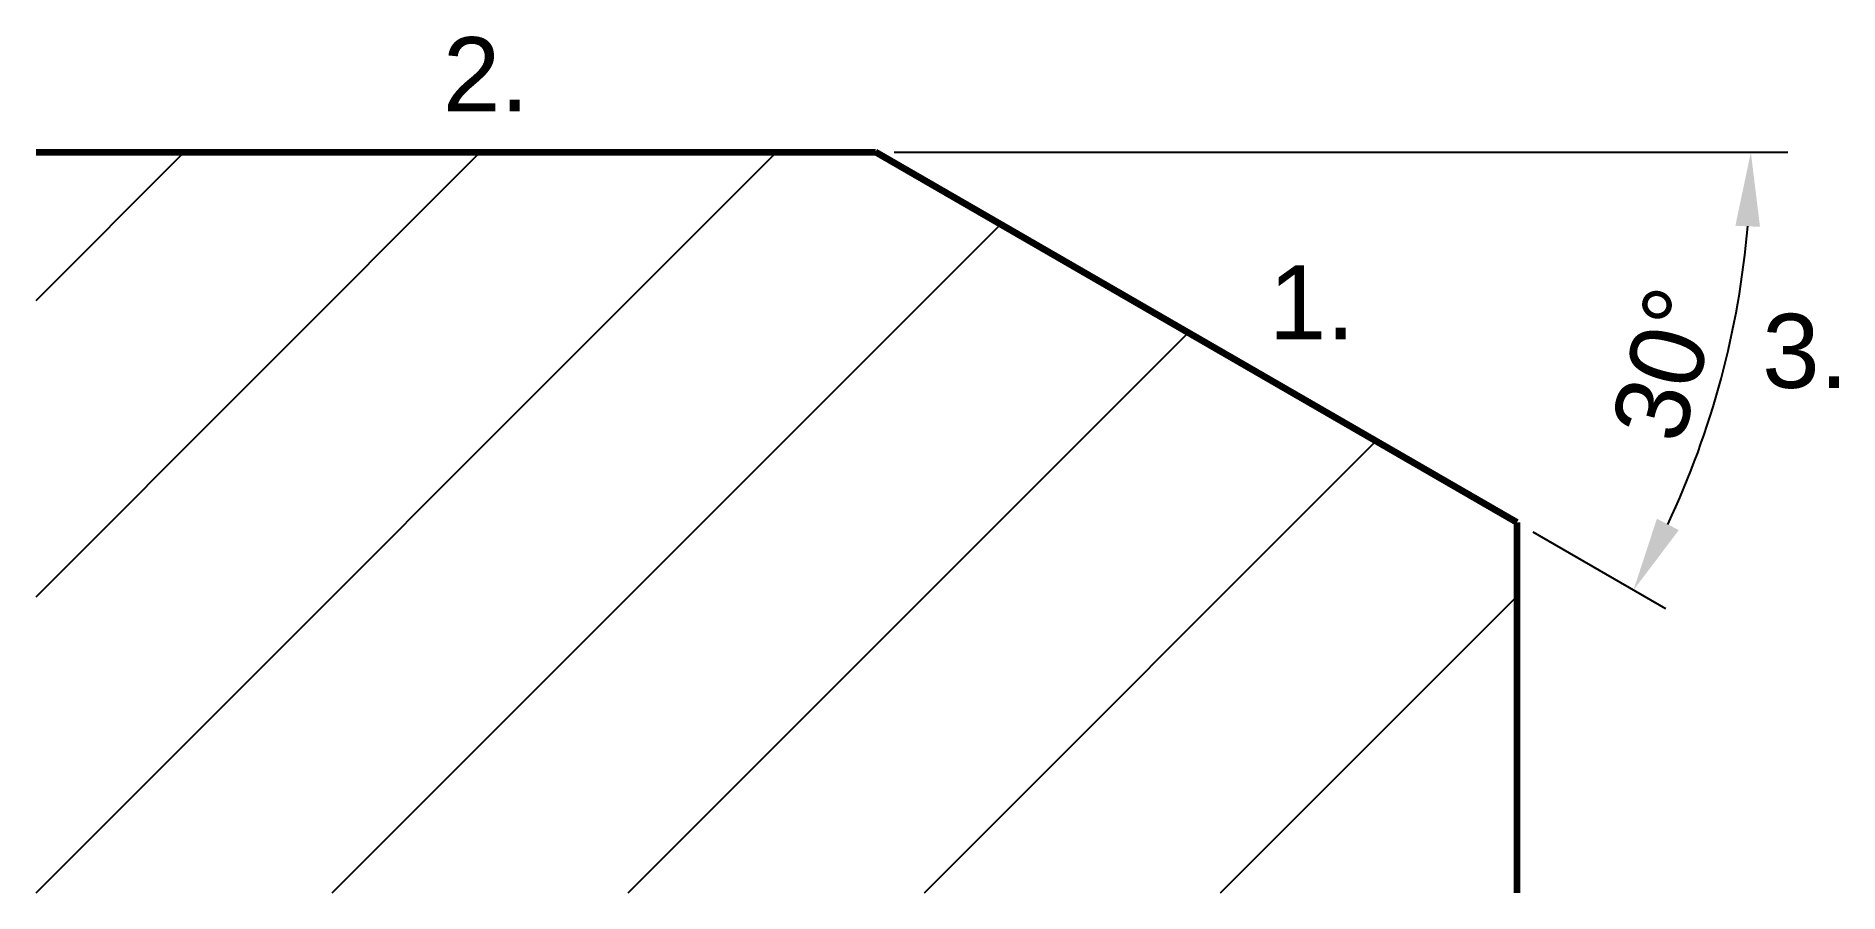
# Model space of a CAD drawing. Extents: x 0 to 244, y 0 to 116.
import ezdxf

# ---------------------------------------------------------------- set-up
doc = ezdxf.new("R2010")
doc.units = 0
doc.layers.get('0').update_dxf_attribs({"lineweight": 25})
for name, color, linetype, lineweight in [('construction', 7, 'Continuous', 100), ('dimensions', 5, 'Continuous', 50), ('labels', 7, 'Continuous', 0)]:
    doc.layers.add(name, color=color, linetype=linetype, lineweight=lineweight)
doc.styles.add('textstyle0', font='')
doc.styles.add('textstyle1', font='')
doc.styles.add('textstyle2', font='')
doc.styles.get('textstyle0').set_extended_font_data('Arial')
doc.styles.get('textstyle1').set_extended_font_data('Arial')
doc.styles.get('textstyle2').set_extended_font_data('Arial')
doc.dimstyles.new('QCADDimStyle', dxfattribs={"dimtxt": 10, "dimasz": 10, "dimexe": 5, "dimexo": 2.5, "dimgap": 2.5, "dimtad": 1, "dimtoh": 1, "dimdec": 4, "dimzin": 0, "dimdsep": 46, "dimtxsty": 'Standard', "dimcen": 0.09, "dimadec": 0, "dimazin": 0, "dimtfac": 1, "dimtdec": 4, "dimtofl": 0, "dimtmove": 0, "dimatfit": 3, "dimfxl": 1, "dimtolj": 1, "dimtzin": 0, "dimarcsym": 0})

# ---------------------------------------------------------------- blocks, each defined once
blk = doc.blocks.new('*D1')
at = {"layer": 'Defpoints', "color": 0}
for p in [(0, 100), (113.4, 100), (113.4, 100), (224.48, 59.57), (200, 50)]:
    blk.add_point(p, dxfattribs=at)
at = {"layer": 'dimensions', "color": 0, "lineweight": -2}
for p, q in [((115.9, 100), (236.61, 100)), ((202.17, 48.75), (220.1, 38.4))]:
    blk.add_line(p, q, dxfattribs=at)
blk.add_arc((113.4, 100), 118.21, 334.8484, 355.1516, dxfattribs=at)
at = {"layer": 'dimensions', "color": 0}
for points in [[(232.85, 89.94), (229.52, 90.08), (231.61, 100)], [(218.92, 50.53), (221.88, 48.99), (215.77, 40.9)]]:
    blk.add_solid(points, dxfattribs=at)
at = {"layer": 'dimensions', "color": 0, "insert": (220.1, 71.41), "char_height": 10, "attachment_point": 5, "rotation": 75}
blk.add_mtext('\\A1;30%%d', dxfattribs=at)

msp = doc.modelspace()

# ---------------------------------------------------------------- hatches: boundary and pattern name
h = msp.add_hatch()
h.set_pattern_fill('ANSI31', color=256, scale=8.908, style=0)
h.paths.add_polyline_path([(200, 50), (200, 0), (0, 0), (0, 100), (113.39746, 100)], flags=0)

# ---------------------------------------------------------------- linework, layer by layer
at = {"layer": 'construction'}
for p, q in [((0, 100), (113.39746, 100)), ((200, 50), (113.39746, 100)), ((200, 50), (200, 0))]:
    msp.add_line(p, q, dxfattribs=at)

# ---------------------------------------------------------------- texts
at = {"layer": 'labels', "char_height": 10, "attachment_point": 1}
for s, insert, style in [('2.', (54.94472, 115.54531), 'textstyle1'), ('1.', (166.5033, 84.75312), 'textstyle0'), ('3.', (233.13558, 78.19085), 'textstyle2')]:
    msp.add_mtext(s, dxfattribs=dict(at, insert=insert, style=style))

# ---------------------------------------------------------------- dimensions: what is measured, and where the dimension line sits
at = {"layer": 'dimensions'}
dim = msp.add_angular_dim_2l(base=(224.47812, 59.56995), line1=((113.39746, 100), (0, 100)), line2=((113.39746, 100), (200, 50)), dimstyle='QCADDimStyle', override={"dimtxt": 10, "dimasz": 10, "dimexe": 5, "dimexo": 2.5, "dimgap": 2.5, "dimzin": 8, "dimclrd": 0, "dimclre": 0, "dimclrt": 0, "dimazin": 2, "dimtmove": 2}, dxfattribs=at)
dim.commit()
dim.dimension.update_dxf_attribs({"geometry": '*D1', "text_midpoint": (220.10471, 71.40788)})

doc.saveas('drawing.dxf')
